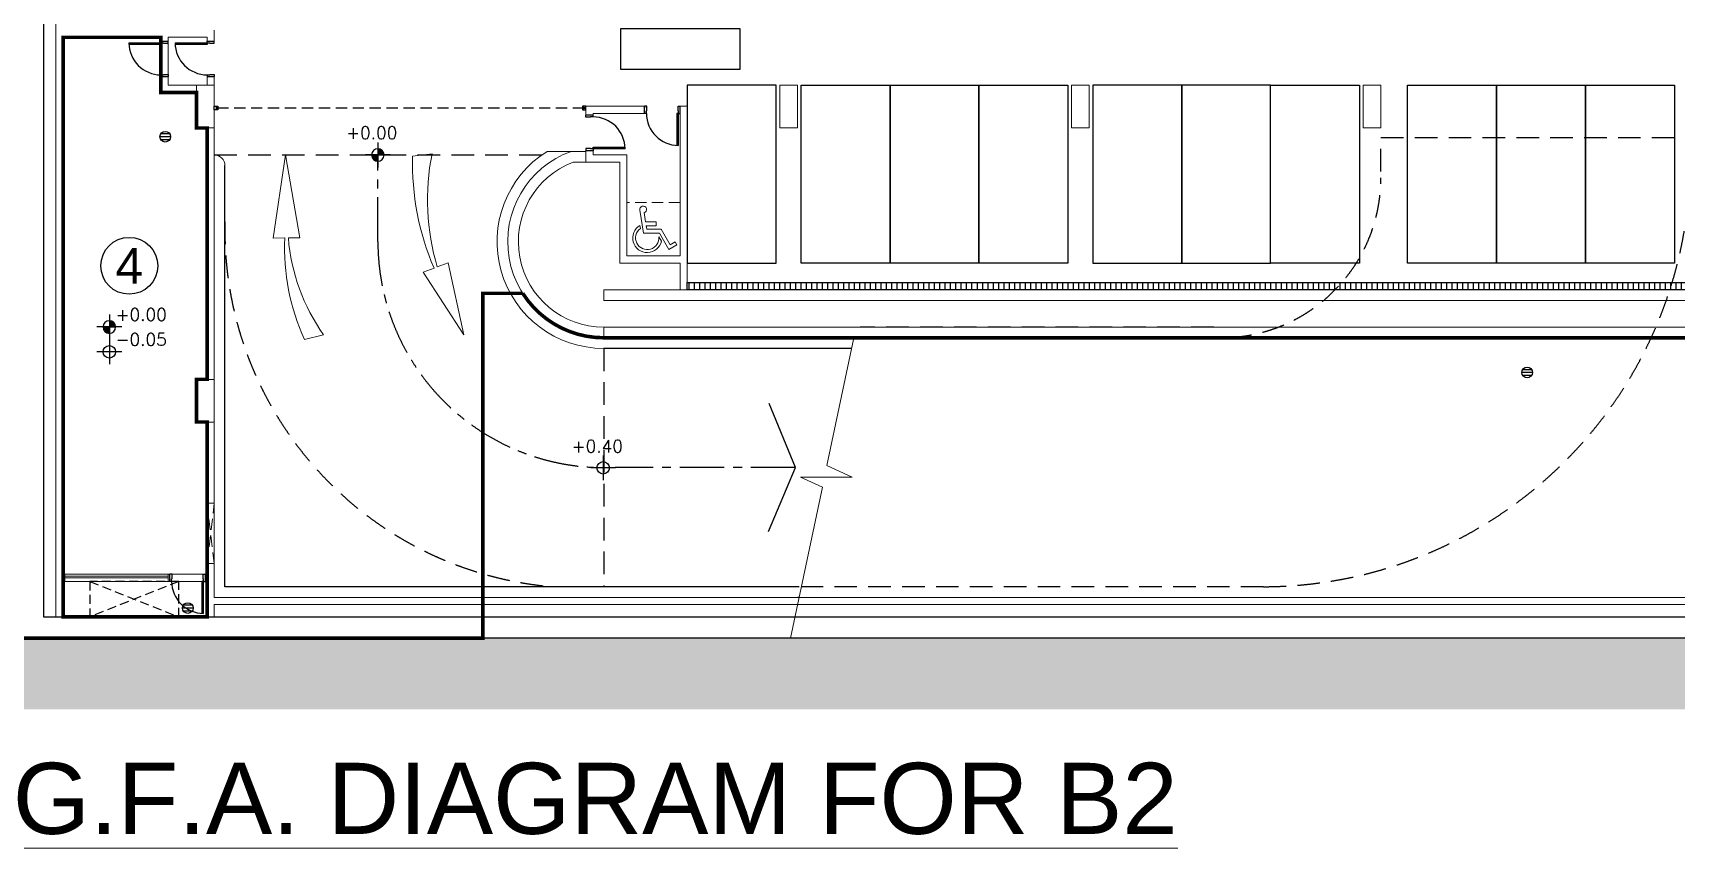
# Model space of a CAD drawing. Header units: millimetres. Extents: x 0 to 570263, y 0 to 232306.
# Drawn here: x 23597 to 69797, y 119147 to 142074 of the extents above; entities that cross this region are included whole.
import ezdxf

# ---------------------------------------------------------------- set-up
doc = ezdxf.new("R2010")
doc.units = ezdxf.units.MM
doc.header["$LTSCALE"] = 100
for name, pattern in [('CENTER', [2, 1.25, -0.25, 0.25, -0.25]), ('Hidden', [9.525, 6.35, -3.175]), ('HIDDEN2', [4.7625, 3.175, -1.5875]), ('HIDDENX2', [19.05, 12.7, -6.35])]:
    doc.linetypes.add(name, pattern=pattern)
for name, color, linetype in [('A-COLS', 3, 'Continuous'), ('DLN045__', 7, 'Continuous'), ('DLN060__', 7, 'Continuous'), ('DLN08250', 5, 'Continuous'), ('DLN08254', 3, 'Continuous'), ('DLN220__', 7, 'Continuous'), ('DLN240__', 1, 'Continuous'), ('DLN660', 1, 'Continuous'), ('DLN810__', 1, 'Continuous'), ('FITDOOR', 7, 'Continuous'), ('LAYOUT', 1, 'Continuous'), ('LEVEL', 1, 'Continuous')]:
    doc.layers.add(name, color=color, linetype=linetype)
for name, color, linetype, lineweight in [('A-WALL', 7, 'Continuous', 9), ('A030_1', 1, 'Continuous', 13), ('A829_ROAD', 1, 'Continuous', 0), ('Revision', 1, 'Continuous', 9)]:
    doc.layers.add(name, color=color, linetype=linetype, lineweight=lineweight)
doc.styles.add('romans', font='romans.shx')
doc.styles.get("Standard").update_dxf_attribs({"font": 'swiss.ttf'})

# ---------------------------------------------------------------- blocks, each defined once
blk = doc.blocks.new('*X45')
at = {"color": 0}
for p, q in [((45956, 42700), (46156, 42700)), ((45956, 42694), (46156, 42694)), ((45957, 42688), (46156, 42688)), ((45957, 42681), (46156, 42681)), ((45958, 42675), (46156, 42675)), ((45959, 42669), (46156, 42669)), ((45960, 42662), (46156, 42662)), ((45962, 42656), (46156, 42656)), ((45964, 42650), (46156, 42650)), ((45965, 42644), (46156, 42644)), ((45968, 42638), (46156, 42638)), ((45970, 42631), (46156, 42631)), ((45973, 42625), (46156, 42625)), ((45975, 42619), (46156, 42619)), ((45978, 42612), (46156, 42612)), ((45982, 42606), (46156, 42606)), ((45986, 42600), (46156, 42600)), ((45990, 42594), (46156, 42594)), ((45994, 42588), (46156, 42588)), ((45999, 42581), (46156, 42581)), ((46004, 42575), (46156, 42575)), ((46009, 42569), (46156, 42569)), ((46015, 42562), (46156, 42562)), ((46022, 42556), (46156, 42556)), ((46029, 42550), (46156, 42550)), ((46037, 42544), (46156, 42544)), ((46047, 42538), (46156, 42538)), ((46057, 42531), (46156, 42531)), ((46069, 42525), (46156, 42525)), ((46083, 42519), (46156, 42519)), ((46102, 42512), (46156, 42512)), ((46133, 42506), (46156, 42506))]:
    blk.add_line(p, q, dxfattribs=at)
blk = doc.blocks.new('*X44')
at = {"color": 0}
for p, q in [((46156, 42900), (46200, 42900)), ((46156, 42894), (46222, 42894)), ((46156, 42888), (46238, 42888)), ((46156, 42881), (46250, 42881)), ((46156, 42875), (46261, 42875)), ((46156, 42869), (46271, 42869)), ((46156, 42862), (46279, 42862)), ((46156, 42856), (46287, 42856)), ((46156, 42850), (46294, 42850)), ((46156, 42844), (46300, 42844)), ((46156, 42838), (46306, 42838)), ((46156, 42831), (46311, 42831)), ((46156, 42825), (46316, 42825)), ((46156, 42819), (46320, 42819)), ((46156, 42812), (46324, 42812)), ((46156, 42806), (46328, 42806)), ((46156, 42800), (46332, 42800)), ((46156, 42794), (46335, 42794)), ((46156, 42788), (46338, 42788)), ((46156, 42781), (46341, 42781)), ((46156, 42775), (46343, 42775)), ((46156, 42769), (46345, 42769)), ((46156, 42762), (46347, 42762)), ((46156, 42756), (46349, 42756)), ((46156, 42750), (46351, 42750)), ((46156, 42744), (46352, 42744)), ((46156, 42738), (46353, 42738)), ((46156, 42731), (46354, 42731)), ((46156, 42725), (46355, 42725)), ((46156, 42719), (46355, 42719)), ((46156, 42712), (46356, 42712)), ((46156, 42706), (46356, 42706))]:
    blk.add_line(p, q, dxfattribs=at)
blk = doc.blocks.new('ELFIN')
at = {"layer": 'LEVEL'}
for p, q in [((0, 0), (-0.5, 0)), ((0, 0.5), (0, 0)), ((0, 0), (0, -0.5)), ((0.5, 0), (0, 0))]:
    blk.add_line(p, q, dxfattribs=at)
for start, end in [(90, 180), (180, 270), (0, 90), (270, 0)]:
    blk.add_arc((0, 0), 0.25, start, end, dxfattribs=at)
at = {"layer": 'LEVEL', "xscale": 0.00125, "yscale": 0.00125, "zscale": 0.00125}
for name in ['*X44', '*X45']:
    blk.add_blockref(name, (-57.695, -53.381), dxfattribs=at)
at = {"layer": 'LEVEL', "style": 'romans'}
blk.add_attdef('ELFIN', (0.254, 0.347), '', height=0.5, dxfattribs=at)
blk = doc.blocks.new('ELEX')
at = {"layer": 'LEVEL'}
for p, q in [((0.5, 0), (-0.5, 0)), ((0, 0.5), (0, -0.5))]:
    blk.add_line(p, q, dxfattribs=at)
blk.add_circle((0, 0), 0.25, dxfattribs=at)
at = {"layer": 'LEVEL', "style": 'romans'}
blk.add_attdef('ELEX', (0.257, 0.354), '', height=0.5, dxfattribs=at)
blk = doc.blocks.new('A$C151F6791')
at = {"layer": 'DLN060__'}
h = blk.add_hatch(dxfattribs=at)
h.set_pattern_fill('EARTH', color=0, scale=150, angle=3.6498)
h.set_pattern_definition([(45, (-1165443158.7, -63663298.4), (1e-11, 1347.03841816), [952.5, -952.5]), (45, (-1165443411.2, -63663045.9), (1e-11, 1347.03841816), [952.5, -952.5]), (45, (-1165443663.8, -63662793.3), (1e-11, 1347.03841816), [952.5, -952.5]), (135, (-1165443663.8, -63662624.9), (-1347.03841816, 1e-11), [952.5, -952.5]), (135, (-1165443411.2, -63662372.3), (-1347.03841816, 1e-11), [952.5, -952.5]), (135, (-1165443158.7, -63662119.8), (-1347.03841816, 1e-11), [952.5, -952.5])])
edge = h.paths.add_edge_path()
edge.add_line((-2850, -45900), (-850, -45900))
edge.add_line((-850, -45900), (-850, -86050))
edge.add_line((-850, -86050), (58011, -86050))
edge.add_line((58011, -86050), (68150, -72765))
edge.add_line((68150, -72765), (68150, -20000))
edge.add_arc((59997, -20000), 8153, 0, 62.5916)
edge.add_line((63750, -12762), (63750, 900))
edge.add_line((63750, 900), (-850, 900))
edge.add_line((-850, 900), (-850, -45900))
edge.add_line((-850, -45900), (-2850, -45900))
edge.add_line((-2850, -45900), (-2850, 2900))
edge.add_line((-2850, 2900), (65750, 2900))
edge.add_line((65750, 2900), (65750, -11800))
edge.add_arc((58661, -20842), 11490, 0.6759, 51.9029, ccw=False)
edge.add_line((70150, -20707), (70150, -72766))
edge.add_line((70150, -72766), (59000, -88050))
edge.add_line((59000, -88050), (-2850, -88050))
edge.add_line((-2850, -88050), (-2850, -45900))
at = {"layer": 'DLN810__'}
h = blk.add_hatch(dxfattribs=at)
h.set_pattern_fill('_USER', color=0, scale=150, angle=48.6498, pattern_type=0)
h.set_pattern_definition([(90, (15500.32, -76250.4), (-150, 3e-14), [])])
h.paths.add_polyline_path([(60200, -76050), (60200, -76250), (17850, -76250), (17850, -76050)])
at = {"color": 0}
blk.add_line((20997, -84900), (20954, -84900), dxfattribs=at)
at = {"layer": 'A-COLS', "color": 0, "lineweight": 18}
for p, q in [((20450, -70500), (20450, -71700)), ((20950, -70500), (20450, -70500)), ((20950, -71700), (20950, -70500)), ((20450, -71700), (20950, -71700))]:
    blk.add_line(p, q, dxfattribs=at)
at = {"layer": 'A-COLS', "color": 0}
for points in [[(-850, -86050), (-850, -86050), (-850, 900), (63750, 900), (63750, -12762, -0.257999), (68150, -20707), (68150, -72766), (58011, -86050), (-850, -86050)], [(-250, -45320), (-250, -45320), (-250, -85450), (57840, -85450), (67550, -72728), (67550, -20707, 0.268433), (63150, -13102), (63150, 300), (-250, 300), (-250, -45320)]]:
    blk.add_lwpolyline(points, format="xyb", dxfattribs=at)
at = {"layer": 'A-COLS', "color": 0, "lineweight": 18}
for points in [[(4050, -70500), (4550, -70500), (4550, -71700), (4050, -71700)], [(29150, -71700), (28650, -71700), (28650, -70500), (29150, -70500)], [(37350, -71700), (36850, -71700), (36850, -70500), (37350, -70500)], [(4050, -78770), (4550, -78770), (4550, -79970), (4050, -79970)]]:
    blk.add_lwpolyline(points, close=True, dxfattribs=at)
at = {"layer": 'A-WALL', "color": 0, "lineweight": 18}
for p, q in [((100, -85450), (100, -46647)), ((300, -85450), (300, -69150)), ((4350, -69151), (4350, -69256)), ((4350, -69256), (4550, -69256)), ((4550, -68951), (4550, -69256)), ((4550, -70256), (4350, -70256)), ((4350, -70256), (4350, -70500)), ((4350, -70256), (4350, -70500)), ((4550, -70256), (4550, -70500)), ((17850, -71089), (17650, -71089)), ((4350, -78770), (4350, -71700)), ((4550, -78770), (4550, -71700)), ((14590, -72359, 0), (15000, -72359)), ((14643, -72659, 0), (15000, -72659, 0)), ((15000, -72659), (15950, -72659)), ((60200, -76250), (15500, -76250)), ((15500, -76550, 0), (15500, -76250, 0)), ((60200, -76550), (15500, -76550)), ((60200, -77300), (15500, -77300)), ((15500, -77600, 0), (15500, -77300, 0)), ((63139, -77600), (15500, -77600)), ((20997, -84900), (4550, -84900)), ((4550, -84900), (57568, -84900)), ((20954, -85100), (4550, -85100)), ((4550, -85100), (57667, -85100))]:
    blk.add_line(p, q, dxfattribs=at)
at = {"layer": 'A-WALL', "color": 0}
for p, q in [((3050, -69150), (300, -69150)), ((3050, -69150), (3050, -69276)), ((4350, -69150), (3250, -69150)), ((3250, -69151), (3250, -69276)), ((3050, -70206), (3050, -69306)), ((3250, -69318), (3250, -70193)), ((3050, -70226), (3050, -70700)), ((3250, -70226), (3250, -70500)), ((4050, -70500), (3250, -70500)), ((4050, -70700), (3050, -70700)), ((15000, -71089), (16650, -71089)), ((15000, -71089), (15000, -71339)), ((16650, -71089), (16650, -71289)), ((17650, -71089), (17650, -71289)), ((17850, -76250), (17850, -71089)), ((15200, -71289), (16650, -71289)), ((15200, -71289), (15200, -71339)), ((17650, -75299), (17650, -71289)), ((15000, -72339), (15000, -72659)), ((15200, -72339), (15200, -72459)), ((15200, -72459), (16150, -72459)), ((16150, -75299), (16150, -72459)), ((15950, -75499), (15950, -72659)), ((16150, -75299), (17650, -75299)), ((15950, -75499), (17650, -75499)), ((17650, -76250), (17650, -75499)), ((22529, -77600), (21775, -81195)), ((4350, -79970), (4350, -85450)), ((4550, -79970), (4550, -84900)), ((21648, -81802), (20755, -86050)), ((4350, -82250), (4550, -82250)), ((4350, -83950), (4550, -83950)), ((3350, -84450), (4250, -84450)), ((4238, -84250), (3363, -84250)), ((4550, -85100), (4550, -85450))]:
    blk.add_line(p, q, dxfattribs=at)
at = {"layer": 'A-WALL', "color": 0, "lineweight": 25}
for p, q in [((3050, -69256), (3250, -69256)), ((4350, -69256), (4550, -69256)), ((3050, -70256), (3250, -70256)), ((4350, -70256), (4550, -70256)), ((16650, -71289), (16650, -71089)), ((17650, -71289), (17650, -71089)), ((15200, -71339), (15000, -71339)), ((15200, -72339), (15000, -72339)), ((3300, -84450), (3300, -84250)), ((4300, -84450), (4300, -84250))]:
    blk.add_line(p, q, dxfattribs=at)
at = {"layer": 'A-WALL', "color": 0, "linetype": 'HIDDEN2'}
for p, q in [((4550, -83950), (4350, -82250)), ((4350, -83950), (4550, -82250))]:
    blk.add_line(p, q, dxfattribs=at)
at = {"layer": 'A-WALL', "color": 0, "ltscale": 0.2}
for p, q in [((3300, -84250), (300, -84250)), ((3300, -84450), (300, -84450)), ((3250, -84300), (350, -84300)), ((3250, -84350), (350, -84350)), ((4350, -84250), (4300, -84250)), ((4350, -84450), (4300, -84450))]:
    blk.add_line(p, q, dxfattribs=at)
at = {"layer": 'A-WALL', "color": 0, "linetype": 'HIDDENX2', "ltscale": 0.2}
blk.add_line((3300, -84250), (3300, -84450), dxfattribs=at)
at = {"layer": 'A-WALL', "color": 0}
blk.add_lwpolyline([(21648, -81802), (21032, -81520), (22484, -81520), (21775, -81195)], dxfattribs=at)
at = {"layer": 'A-WALL', "color": 0, "linetype": 'HIDDENX2', "ltscale": 0.2}
for points in [[(350, -84450), (350, -84250)], [(3250, -84450), (3250, -84250)], [(4300, -84450), (4300, -84250)]]:
    blk.add_lwpolyline(points, dxfattribs=at)
at = {"layer": 'A-WALL', "color": 0}
for radius, start, end in [(2700, 109.7121, 270.0006), (2400, 110.9209, 270.0005)]:
    blk.add_arc((15500, -74900, 0), radius, start, end, dxfattribs=at)
at = {"layer": 'A030_1', "color": 0}
for p, q in [((16514, -74013), (16614, -74658)), ((16635, -74081), (16676, -74344)), ((16676, -74344), (16976, -74344)), ((16976, -74344), (16976, -74453)), ((16518, -74440), (16532, -74528)), ((16614, -74658), (17069, -74658)), ((16692, -74453), (16976, -74453)), ((16692, -74453), (16707, -74549)), ((16707, -74549), (17116, -74549)), ((17048, -74758), (17122, -74885)), ((17069, -74658), (17333, -75115)), ((17116, -74549), (17368, -74985)), ((17558, -74986), (17333, -75115)), ((17510, -74903), (17368, -74985)), ((17510, -74903), (17558, -74986))]:
    blk.add_line(p, q, dxfattribs=at)
at = {"layer": 'A030_1', "color": 0, "linetype": 'Hidden', "ltscale": 0.5}
blk.add_lwpolyline([(16150, -75299), (17650, -75299), (17650, -73799), (16150, -73799)], close=True, dxfattribs=at)
at = {"layer": 'A030_1', "color": 0}
for centre, radius, start, end in [((16607, -73990), 95.5, 287.213, 193.9443), ((16723, -74794), 409, 120, 347.1514), ((16723, -74794), 327, 125.6853, 6.4114)]:
    blk.add_arc(centre, radius, start, end, dxfattribs=at)
at = {"layer": 'A829_ROAD', "color": 0, "ltscale": 3, "elevation": 0}
blk.add_lwpolyline([(6633, -74791, 0.135096), (7625, -77518), (7091, -77652, -0.120596), (6535, -74792), (6210, -74797), (6550, -72459), (6960, -74786), (6633, -74791)], format="xyb", dxfattribs=at)
at = {"layer": 'A829_ROAD', "color": 0, "ltscale": 3}
blk.add_lwpolyline([(10821, -75609, -0.12307), (10673, -72426), (10127, -72491, 0.109506), (10728, -75642), (10422, -75753), (11571, -77518), (11127, -75497), (10821, -75609)], format="xyb", dxfattribs=at)
at = {"layer": 'DLN220__', "color": 0, "linetype": 'Hidden', "ltscale": 0.5}
blk.add_line((14950, -71139), (4600, -71139), dxfattribs=at)
at = {"layer": 'DLN220__', "color": 0, "linetype": 'HIDDENX2', "ltscale": 0.2}
for p, q in [((1050, -84450), (3550, -85450)), ((3550, -84450), (1050, -85450))]:
    blk.add_line(p, q, dxfattribs=at)
at = {"layer": 'DLN220__', "color": 0}
for points in [[(4550, -71089), (4650, -71089), (4650, -71114), (4600, -71114), (4600, -71164), (4650, -71164), (4650, -71189), (4550, -71189)], [(15000, -71089), (14900, -71089), (14900, -71114), (14950, -71114), (14950, -71164), (14900, -71164), (14900, -71189), (15000, -71189)]]:
    blk.add_lwpolyline(points, close=True, dxfattribs=at)
at = {"layer": 'DLN220__', "color": 0, "linetype": 'HIDDENX2', "ltscale": 0.2, "elevation": 0}
blk.add_lwpolyline([(3550, -84450), (1050, -84450), (1050, -85450), (3550, -85450)], close=True, dxfattribs=at)
at = {"layer": 'DLN240__', "color": 0, "elevation": 0}
blk.add_lwpolyline([(20128, -83050), (20889, -81250), (20150, -79450)], dxfattribs=at)
at = {"layer": 'DLN660', "color": 0}
for p, q in [((17850, -70500), (17850, -75500)), ((20350, -70500), (17850, -70500)), ((20350, -75500), (20350, -70500)), ((21050, -75500), (21050, -70500)), ((21050, -70500), (23550, -70500)), ((23550, -75500), (23550, -70500)), ((23550, -70500), (23550, -75500)), ((23550, -70500), (26050, -70500)), ((26050, -75500), (26050, -70500)), ((26050, -70500), (28550, -70500)), ((26050, -70500), (26050, -75500)), ((28550, -70500), (28550, -75500)), ((29250, -70500), (29250, -75500)), ((31750, -70500), (29250, -70500)), ((31750, -70500), (31750, -75500)), ((34250, -70500), (31750, -70500)), ((31750, -75500), (31750, -70500)), ((34250, -75500), (34250, -70500)), ((34250, -70500), (36750, -70500)), ((34250, -75500), (34250, -70500)), ((36750, -70500), (36750, -75500)), ((38100, -75500), (38100, -70500)), ((38100, -70500), (40600, -70500)), ((40600, -75500), (40600, -70500)), ((40600, -70500), (43100, -70500)), ((40600, -70500), (40600, -75500)), ((43100, -75500), (43100, -70500)), ((43100, -70500), (45600, -70500)), ((43100, -70500), (43100, -75500)), ((45600, -70500), (45600, -75500)), ((17850, -75500), (20350, -75500)), ((23550, -75500), (21050, -75500)), ((26050, -75500), (23550, -75500)), ((28550, -75500), (26050, -75500)), ((29250, -75500), (31750, -75500)), ((31750, -75500), (34250, -75500)), ((36750, -75500), (34250, -75500)), ((40600, -75500), (38100, -75500)), ((43100, -75500), (40600, -75500)), ((45600, -75500), (43100, -75500))]:
    blk.add_line(p, q, dxfattribs=at)
at = {"layer": 'DLN810__', "color": 0}
for p, q in [((3322, -71946), (3022, -71946)), ((3301, -71869), (3045, -71869)), ((3294, -72033), (3050, -72033)), ((4850, -84600), (4850, -72759)), ((22466, -77900, 0), (15500, -77900, 0)), ((41590, -78498), (41335, -78498)), ((41611, -78575), (41311, -78575)), ((41583, -78662), (41339, -78662)), ((20997, -84600), (4850, -84600)), ((3955, -85200), (3655, -85200)), ((3934, -85124), (3679, -85124)), ((3928, -85287), (3683, -85287))]:
    blk.add_line(p, q, dxfattribs=at)
at = {"layer": 'DLN810__', "color": 0, "linetype": 'Hidden'}
for p, q in [((37350, -72922), (37350, -72010)), ((37350, -72922, 0), (37350, -72010, 0)), ((4550, -72459), (13757, -72459)), ((32650, -77300), (22713, -77300)), ((15500, -77900, 0), (15500, -84600, 0))]:
    blk.add_line(p, q, dxfattribs=at)
at = {"layer": 'DLN810__', "color": 0, "linetype": 'CENTER', "ltscale": 10}
for p, q in [((9150, -74900, 0), (9150, -72459)), ((20889, -81250, 0), (15819, -81250, 0))]:
    blk.add_line(p, q, dxfattribs=at)
at = {"layer": 'DLN810__', "color": 0}
for points in [[(15977, -68905), (19327, -68905), (19327, -70055), (15977, -70055)], [(60200, -76050), (60200, -76250), (17850, -76250), (17850, -76050)]]:
    blk.add_lwpolyline(points, close=True, dxfattribs=at)
at = {"layer": 'DLN810__', "color": 0, "linetype": 'Hidden', "extrusion": (-1.92072e-11, 1, 0), "elevation": -71970}
blk.add_lwpolyline([(-37350, 0), (-46055, 0)], dxfattribs=at)
at = {"layer": 'DLN810__', "color": 0, "linetype": 'Hidden'}
blk.add_lwpolyline([(34050, -84600), (21059, -84600)], dxfattribs=at)
at = {"layer": 'DLN810__', "color": 0}
for centre in [(3172, -71946), (41461, -78575), (3805, -85200)]:
    blk.add_circle(centre, 150, dxfattribs=at)
at = {"layer": 'DLN810__', "color": 0, "linetype": 'Hidden'}
for centre, radius, start, end in [((32850, -73100, 0), 4500, 272.9094, 359.9957), ((34009, -72558, 0), 12043, 270.194, 357.4529), ((14921, -74564), 10074, 178.7048, 265.023)]:
    blk.add_arc(centre, radius, start, end, dxfattribs=at)
at = {"layer": 'DLN810__', "color": 0, "linetype": 'CENTER', "ltscale": 10}
blk.add_arc((15500, -74900, 0), 6350, 179.9993, 270, dxfattribs=at)
at = {"layer": 'FITDOOR', "color": 0}
for p, q in [((3050, -69256), (3088, -69256)), ((3050, -69306), (3050, -69256)), ((3088, -69268), (3088, -69256)), ((3213, -69268), (3213, -69256)), ((3213, -69256), (3250, -69256)), ((3250, -69318), (3250, -69256)), ((4350, -69256), (4388, -69256)), ((4350, -69306), (4350, -69256)), ((4388, -69268), (4388, -69256)), ((4513, -69268), (4513, -69256)), ((4513, -69256), (4550, -69256)), ((4550, -69318), (4550, -69256)), ((2150, -69306), (2150, -69351)), ((2150, -69306), (3050, -69306)), ((3050, -69351), (2150, -69351)), ((3050, -69306), (3125, -69306)), ((3050, -69306), (3050, -69351)), ((3125, -69318), (3125, -69306)), ((3125, -69318), (3250, -69318)), ((3450, -69306), (3450, -69351)), ((3450, -69306), (4350, -69306)), ((4350, -69351), (3450, -69351)), ((4350, -69306), (4425, -69306)), ((4350, -69306), (4350, -69351)), ((4425, -69318), (4425, -69306)), ((4425, -69318), (4550, -69318)), ((3050, -70206), (3050, -70256)), ((3050, -70206), (3125, -70206)), ((3125, -70193), (3250, -70193)), ((3125, -70193), (3125, -70206)), ((3250, -70193), (3250, -70256)), ((4350, -70206), (4350, -70256)), ((4350, -70206), (4425, -70206)), ((4425, -70193), (4550, -70193)), ((4425, -70193), (4425, -70206)), ((4550, -70193), (4550, -70256)), ((3050, -70256), (3088, -70256)), ((3088, -70244), (3088, -70256)), ((3213, -70244), (3213, -70256)), ((3213, -70256), (3250, -70256)), ((4350, -70256), (4388, -70256)), ((4388, -70244), (4388, -70256)), ((4513, -70244), (4513, -70256)), ((4513, -70256), (4550, -70256)), ((16650, -71126), (16650, -71089)), ((16712, -71089), (16650, -71089)), ((16662, -71126), (16650, -71126)), ((16712, -71214), (16712, -71089)), ((17588, -71089), (17650, -71089)), ((17588, -71214), (17588, -71089)), ((17638, -71126), (17650, -71126)), ((17650, -71126), (17650, -71089)), ((15038, -71339), (15000, -71339)), ((15000, -71401), (15000, -71339)), ((15125, -71401), (15000, -71401)), ((15038, -71351), (15038, -71339)), ((15200, -71389), (15125, -71389)), ((15125, -71401), (15125, -71389)), ((15162, -71351), (15162, -71339)), ((15200, -71339), (15162, -71339)), ((15200, -71389), (15200, -71339)), ((16662, -71251), (16650, -71251)), ((16650, -71289), (16650, -71251)), ((16700, -71289), (16650, -71289)), ((16700, -71289), (16700, -71214)), ((16712, -71214), (16700, -71214)), ((17555, -71289), (17555, -72189)), ((17600, -71289), (17555, -71289)), ((17588, -71214), (17600, -71214)), ((17600, -71289), (17600, -71214)), ((17600, -71289), (17650, -71289)), ((17600, -72189), (17600, -71289)), ((17638, -71251), (17650, -71251)), ((17650, -71289), (17650, -71251)), ((15000, -72276), (15000, -72339)), ((15125, -72276), (15000, -72276)), ((15038, -72339), (15000, -72339)), ((15038, -72327), (15038, -72339)), ((15125, -72276), (15125, -72289)), ((15200, -72289), (15125, -72289)), ((15162, -72327), (15162, -72339)), ((15200, -72339), (15162, -72339)), ((15200, -72244), (16100, -72244)), ((15200, -72289), (15200, -72244)), ((15200, -72289), (15200, -72339)), ((16100, -72289), (15200, -72289)), ((16100, -72289), (16100, -72244)), ((17600, -72189), (17555, -72189)), ((3300, -84288), (3300, -84250)), ((3363, -84250), (3300, -84250)), ((3312, -84288), (3300, -84288)), ((3312, -84413), (3300, -84413)), ((3300, -84450), (3300, -84413)), ((3350, -84450), (3300, -84450)), ((3350, -84450), (3350, -84375)), ((3363, -84375), (3350, -84375)), ((3363, -84375), (3363, -84250)), ((4205, -84450), (4205, -85350)), ((4250, -84450), (4205, -84450)), ((4238, -84250), (4300, -84250)), ((4238, -84375), (4238, -84250)), ((4238, -84375), (4250, -84375)), ((4250, -84450), (4250, -84375)), ((4250, -84450), (4300, -84450)), ((4250, -85350), (4250, -84450)), ((4288, -84288), (4300, -84288)), ((4288, -84413), (4300, -84413)), ((4300, -84288), (4300, -84250)), ((4300, -84450), (4300, -84413)), ((4250, -85350), (4205, -85350))]:
    blk.add_line(p, q, dxfattribs=at)
for centre, start, end in [((3050, -69306), 180, 270), ((4350, -69306), 180, 270), ((15200, -72289), 0, 90), ((17600, -71289), 180, 270), ((4250, -84450), 180, 270)]:
    blk.add_arc(centre, 900, start, end, dxfattribs=at)
at = {"layer": 'Revision', "color": 0}
for p, q in [((4550, -72459), (4550, -72459)), ((14590, -72359, 0), (13907, -72359, 0))]:
    blk.add_line(p, q, dxfattribs=at)
at = {"layer": 'Revision', "color": 0, "lineweight": 18}
blk.add_arc((4550, -72759), 300, 0, 90, dxfattribs=at)
at = {"layer": 'Revision', "color": 0}
blk.add_arc((15500, -74900, 0), 3000, 122.0852, 270, dxfattribs=at)
at = {"layer": 'LEVEL', "color": 0}
ref = blk.add_blockref('ELFIN', (9150, -72459), dxfattribs=dict(at, xscale=699.9999999999998, yscale=699.9999999999998, zscale=699.9999999999998))
ref.add_attrib('ELFIN', '+0.00', (8260, -72009), dxfattribs={"height": 350, "style": 'romans'})
ref = blk.add_blockref('ELFIN', (1601, -77297), dxfattribs=dict(at, xscale=699.9999999999998, yscale=699.9999999999998, zscale=699.9999999999998))
ref.add_attrib('ELFIN', '+0.00', (1776, -77122), dxfattribs={"height": 350, "style": 'romans'})
ref = blk.add_blockref('ELEX', (1601, -77997), dxfattribs=dict(at, xscale=700, yscale=700, zscale=700))
ref.add_attrib('ELEX', '-0.05', (1776, -77822), dxfattribs={"height": 350, "style": 'romans'})
ref = blk.add_blockref('ELEX', (15483, -81258, 0), dxfattribs=dict(at, xscale=700, yscale=700, zscale=700))
ref.add_attrib('ELEX', '+0.40', (14599, -80827, 0), dxfattribs={"height": 350, "style": 'romans'})

msp = doc.modelspace()

# ---------------------------------------------------------------- linework, layer by layer
at = {"layer": 'DLN08250', "linetype": 'Hidden', "lineweight": 18, "const_width": 100}
msp.add_lwpolyline([(23297, 211999.2), (87897, 211999.2), (87897, 198336.7, -0.2579989), (92297, 190392.3), (92297, 138333.6), (88607, 133498.8), (39647.3, 133498.8, -0.2564239), (37369.4, 134749.2), (36247, 134749.2), (36247, 125049.2), (23297, 125048.8)], format="xyb", close=True, dxfattribs=at)
at = {"layer": 'DLN08250', "color": 0}
msp.add_circle((26306.1, 135523.1), 800, dxfattribs=at)
at = {"layer": 'DLN08254', "linetype": 'Hidden', "const_width": 100}
msp.add_lwpolyline([(27197, 141948.8), (27197, 140398.8), (28197, 140398.8), (28197, 139398.8), (28497, 139398.8), (28497, 132329.2), (28197, 132329.2), (28197, 131129.2), (28497, 131129.2), (28497, 125649.2), (24447, 125649.2), (24447, 141948.8)], close=True, dxfattribs=at)

# ---------------------------------------------------------------- block references
at = {"layer": 'LAYOUT'}
msp.add_blockref('A$C151F6791', (24147, 211099.2), dxfattribs=at)

# ---------------------------------------------------------------- texts
at = {"layer": 'DLN045__', "color": 3, "lineweight": 18, "insert": (23031.7, 121546.7), "char_height": 2000, "width": 73077.972, "attachment_point": 1, "line_spacing_factor": 1.00667}
msp.add_mtext('{\\LG.F.A. DIAGRAM FOR B2}', dxfattribs=at)
at = {"layer": 'DLN08250', "color": 0, "insert": (26306.1, 135523.1), "char_height": 1000, "attachment_point": 5}
msp.add_mtext_dynamic_manual_height_columns('4', width=1022, gutter_width=1, heights=[0], dxfattribs=at)

doc.saveas('drawing.dxf')
